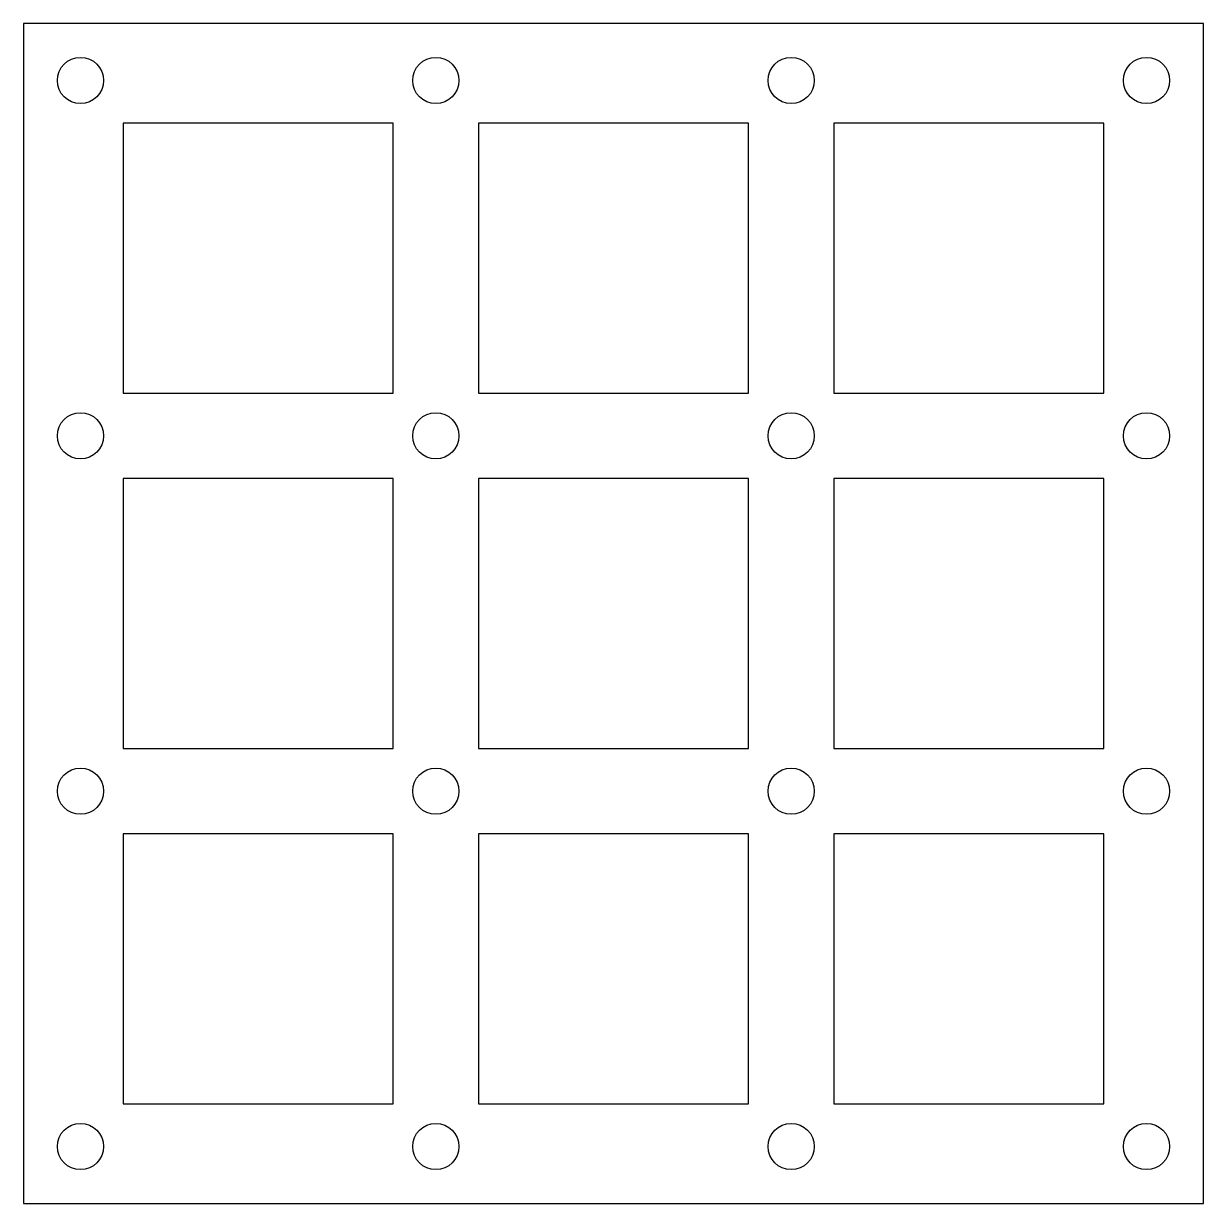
# Model space of a CAD drawing. Header units: inches. Extents: x 2 to 334, y 2 to 334.
import ezdxf

# ---------------------------------------------------------------- set-up
doc = ezdxf.new("R2010")
doc.units = ezdxf.units.IN
doc.header["$MEASUREMENT"] = 0

msp = doc.modelspace()

# ---------------------------------------------------------------- linework, layer by layer
for points in [[(2.49, 2.49), (334.49, 2.49), (334.49, 334.49), (2.49, 334.49)], [(30.49, 230.49), (106.49, 230.49), (106.49, 306.49), (30.49, 306.49)], [(130.49, 230.49), (206.49, 230.49), (206.49, 306.49), (130.49, 306.49)], [(230.49, 230.49), (306.49, 230.49), (306.49, 306.49), (230.49, 306.49)], [(30.49, 130.49), (106.49, 130.49), (106.49, 206.49), (30.49, 206.49)], [(130.49, 130.49), (206.49, 130.49), (206.49, 206.49), (130.49, 206.49)], [(230.49, 130.49), (306.49, 130.49), (306.49, 206.49), (230.49, 206.49)], [(30.49, 30.49), (106.49, 30.49), (106.49, 106.49), (30.49, 106.49)], [(130.49, 30.49), (206.49, 30.49), (206.49, 106.49), (130.49, 106.49)], [(230.49, 30.49), (306.49, 30.49), (306.49, 106.49), (230.49, 106.49)]]:
    msp.add_lwpolyline(points, close=True)
for centre in [(18.49, 318.49), (118.49, 318.49), (218.49, 318.49), (318.49, 318.49), (18.49, 218.49), (118.49, 218.49), (218.49, 218.49), (318.49, 218.49), (18.49, 118.49), (118.49, 118.49), (218.49, 118.49), (318.49, 118.49), (18.49, 18.49), (118.49, 18.49), (218.49, 18.49), (318.49, 18.49)]:
    msp.add_circle(centre, 6.5)

doc.saveas('drawing.dxf')
